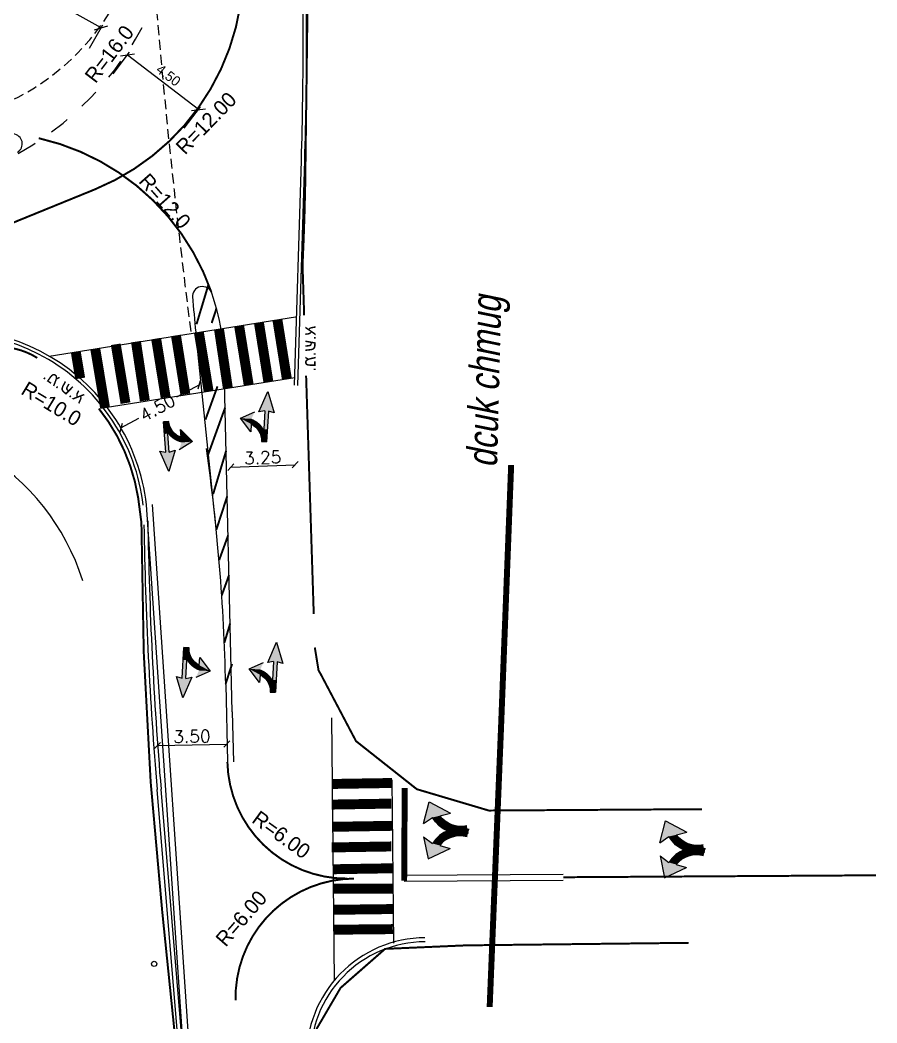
# Model space of a CAD drawing. Extents: x 183304 to 184528, y 666784 to 667526.
# Drawn here: x 184463.8 to 184506.8, y 667276.1 to 667326.5 of the extents above; entities that cross this region are included whole.
import ezdxf
from ezdxf.enums import TextEntityAlignment as Align

# ---------------------------------------------------------------- set-up
doc = ezdxf.new("R2010")
doc.units = 0
doc.linetypes.add('1-1', pattern=[2, 1, -1])
doc.linetypes.add('DASHED', pattern=[0.75, 0.5, -0.25])
for name, color, linetype in [('0-XREF', 7, 'Continuous'), ('1GADER-BETON', 9, 'Continuous'), ('818', 10, '1-1'), ('D-Cross', 151, 'Continuous'), ('D-D13', 7, 'Continuous'), ('D-Dim', 7, 'Continuous'), ('D-EV-INSIDE', 2, 'Continuous'), ('D-Kir-hd', 8, 'DASHED'), ('D-Nativ', 7, '1-1'), ('D-Road', 7, 'Continuous'), ('d-sdwlk', 7, 'Continuous'), ('D-SEVA', 7, 'Continuous'), ('D-TEXT', 7, 'Continuous'), ('nikuz', 150, 'Continuous'), ('TR-TXT', 2, 'Continuous'), ('TREE', 100, 'Continuous'), ('zeva', 7, 'Continuous')]:
    doc.layers.add(name, color=color, linetype=linetype)
doc.styles.add('0-Techno', font='0-techno')
doc.styles.add('DDIM', font='heb.shx')
doc.styles.add('MIR2', font='mirym.shx', dxfattribs={"width": 0.8, "oblique": 10})
doc.styles.add('oron', font='oron.shx')
doc.styles.add('r', font='romand')
doc.dimstyles.new('D-Dim250', dxfattribs={"dimtxt": 0.5, "dimasz": 0.5, "dimexe": 0.18, "dimexo": 0.0625, "dimgap": 0.2, "dimtad": 1, "dimtoh": 1, "dimzin": 0, "dimdsep": 46, "dimtxsty": 'oron', "dimblk": 'OBLIQUE', "dimcen": 0.09, "dimadec": 0, "dimazin": 0, "dimtfac": 1, "dimtofl": 0, "dimtmove": 0, "dimatfit": 3, "dimfxl": 1, "dimtolj": 1, "dimtzin": 0, "dimarcsym": 0})
doc.dimstyles.new('tik', dxfattribs={"dimscale": 1.25, "dimtxt": 0.5, "dimasz": 0.25, "dimexe": 0, "dimexo": 0, "dimgap": 0.09, "dimtad": 1, "dimzin": 0, "dimdsep": 46, "dimtxsty": 'r', "dimblk1": 'OBLIQUE', "dimblk2": 'OBLIQUE', "dimsah": 1, "dimcen": 0.09, "dimse1": 1, "dimse2": 1, "dimclrd": 256, "dimclrt": 256, "dimadec": 0, "dimazin": 0, "dimtfac": 1, "dimtix": 1, "dimtmove": 2, "dimatfit": 3, "dimldrblk": 'OBLIQUE', "dimfxl": 1, "dimtolj": 1, "dimtzin": 0, "dimarcsym": 0})

# ---------------------------------------------------------------- blocks, each defined once
blk = doc.blocks.new('_Oblique')
at = {"color": 0, "linetype": 'ByBlock', "lineweight": -2}
blk.add_line((-0.5, -0.5), (0.5, 0.5), dxfattribs=at)
blk = doc.blocks.new('*D238')
at = {"layer": 'D-Dim', "lineweight": -2, "transparency": 16777216}
blk.add_line((184474.349, 667304.014), (184477.597, 667304.138), dxfattribs=at)
at = {"layer": 'DEFPOINTS', "color": 0, "transparency": 16777216}
for p in [(184477.594, 667304.191), (184477.597, 667304.138), (184474.347, 667304.067)]:
    blk.add_point(p, dxfattribs=at)
at = {"layer": 'D-Dim', "lineweight": -2, "transparency": 16777216, "xscale": 0.3125, "yscale": 0.3125, "zscale": 0.3125}
for p, rotation in [((184474.349, 667304.014), 182.1906402230033), ((184477.597, 667304.138), 2.190640223003347)]:
    blk.add_blockref('_Oblique', p, dxfattribs=dict(at, rotation=rotation))
at = {"layer": 'D-Dim', "transparency": 16777216, "insert": (184475.956, 667304.5), "char_height": 0.625, "attachment_point": 5, "rotation": 2.1906, "style": 'r'}
blk.add_mtext('\\A1;3.25', dxfattribs=at)
blk = doc.blocks.new('dd-13srr')
at = {"layer": 'D-D13'}
for p, q in [((0, 0), (-0.55, -1.5)), ((0.55, -1.5), (0, 0)), ((-0.55, -1.5), (-0.125, -1.4)), ((-0.125, -1.4), (-0.125, -3.6)), ((0.125, -1.4), (0.55, -1.5)), ((0.125, -1.4), (0.125, -2.721)), ((1.85, -2.025), (0.85, -1.5)), ((1.05, -2.95), (1.85, -2.025)), ((1.05, -2.4), (1.05, -2.95)), ((0.25, -3.6), (-0.125, -3.6))]:
    blk.add_line(p, q, dxfattribs=at)
blk.add_arc((1.55, -3.6), 1.3, 112.61986, 180, dxfattribs=at)
for points in [[(-0.125, -1.4), (-0.55, -1.5), (0, 0)], [(-0.125, -1.4), (0, 0), (0.125, -1.4)], [(0.125, -1.4), (0.55, -1.5), (0, 0)], [(0.125, -1.4), (0.125, -2.721), (-0.125, -1.4)], [(-0.125, -3.6), (-0.125, -1.4), (0.125, -2.721)], [(0.612, -2.226), (0.874, -2.489), (0.733, -2.153)], [(0.733, -2.153), (0.984, -2.43), (0.89, -2.077)], [(0.874, -2.489), (0.733, -2.153), (0.984, -2.43)], [(1.05, -2.02), (0.85, -1.5), (1.85, -2.025)], [(0.89, -2.077), (1.05, -2.4), (0.968, -2.047)], [(0.984, -2.43), (0.89, -2.077), (1.05, -2.4)], [(0.968, -2.047), (1.05, -2.4), (1.05, -2.02)], [(1.05, -2.4), (1.85, -2.025), (1.05, -2.02)], [(1.05, -2.4), (1.05, -2.95), (1.85, -2.025)], [(-0.125, -3.066), (-0.125, -2.721), (0.125, -2.721)], [(-0.008, -2.99), (0.358, -3.082), (0.044, -2.872)], [(0, -2.893), (0.062, -2.837), (0.125, -2.721)], [(0.012, -2.942), (0, -2.893), (0.062, -2.837)], [(0.044, -2.872), (0.419, -2.96), (0.119, -2.736)], [(0.358, -3.082), (0.044, -2.872), (0.419, -2.96)], [(0.125, -2.721), (0.127, -2.723), (0.062, -2.837)], [(0.119, -2.736), (0.492, -2.844), (0.226, -2.582)], [(0.419, -2.96), (0.119, -2.736), (0.492, -2.844)], [(0.226, -2.582), (0.576, -2.739), (0.341, -2.451)], [(0.492, -2.844), (0.226, -2.582), (0.576, -2.739)], [(0.341, -2.451), (0.689, -2.626), (0.493, -2.312)], [(0.576, -2.739), (0.341, -2.451), (0.689, -2.626)], [(0.493, -2.312), (0.781, -2.552), (0.612, -2.226)], [(0.689, -2.626), (0.493, -2.312), (0.781, -2.552)], [(0.781, -2.552), (0.612, -2.226), (0.874, -2.489)], [(-0.125, -3.066), (0, -2.893), (0.012, -2.942)], [(-0.125, -3.066), (-0.046, -3.096), (0.012, -2.942)], [(-0.125, -3.066), (-0.046, -3.096), (-0.125, -3.264)], [(-0.096, -3.29), (-0.125, -3.264), (-0.046, -3.096)], [(-0.125, -3.375), (-0.096, -3.29), (-0.125, -3.264)], [(-0.125, -3.6), (-0.125, -3.375), (-0.096, -3.29)], [(-0.125, -3.6), (0.254, -3.501), (-0.119, -3.457)], [(0.25, -3.6), (-0.125, -3.6), (0.254, -3.501)], [(-0.119, -3.457), (0.266, -3.396), (-0.104, -3.339)], [(0.254, -3.501), (-0.119, -3.457), (0.266, -3.396)], [(-0.104, -3.339), (0.283, -3.309), (-0.084, -3.237)], [(0.266, -3.396), (-0.104, -3.339), (0.283, -3.309)], [(-0.084, -3.237), (0.31, -3.211), (-0.056, -3.129)], [(0.283, -3.309), (-0.084, -3.237), (0.31, -3.211)], [(-0.056, -3.129), (0.31, -3.211), (-0.008, -2.99)], [(0.31, -3.211), (-0.008, -2.99), (0.358, -3.082)]]:
    blk.add_solid(points, dxfattribs=at)
blk = doc.blocks.new('DD-13LL')
at = {"layer": 'D-D13'}
for p, q in [((0, 0), (-1, -0.525)), ((0, 0), (-0.2, -0.52)), ((-1, -0.525), (-0.2, -1.45)), ((-0.2, -0.9), (-0.2, -1.45))]:
    blk.add_line(p, q, dxfattribs=at)
for centre, radius, end in [((-0.675, -2.1), 1.65, 73.269), ((-0.7, -2.1), 1.3, 67.3801)]:
    blk.add_arc(centre, radius, 0, end, dxfattribs=at)
for points in [[(-0.2, -0.52), (0, 0), (-1, -0.525)], [(-0.2, -0.9), (-1, -0.525), (-0.2, -0.52)], [(-0.2, -0.9), (-0.2, -1.45), (-1, -0.525)], [(-0.118, -0.547), (-0.2, -0.9), (-0.2, -0.52)], [(-0.04, -0.577), (-0.2, -0.9), (-0.118, -0.547)], [(-0.134, -0.93), (-0.04, -0.577), (-0.2, -0.9)], [(0.117, -0.653), (-0.134, -0.93), (-0.04, -0.577)], [(-0.024, -0.989), (0.117, -0.653), (-0.134, -0.93)], [(0.238, -0.726), (-0.024, -0.989), (0.117, -0.653)], [(0.069, -1.052), (0.238, -0.726), (-0.024, -0.989)], [(0.357, -0.812), (0.069, -1.052), (0.238, -0.726)], [(0.161, -1.126), (0.357, -0.812), (0.069, -1.052)], [(0.509, -0.951), (0.161, -1.126), (0.357, -0.812)], [(0.274, -1.239), (0.509, -0.951), (0.161, -1.126)], [(0.624, -1.082), (0.274, -1.239), (0.509, -0.951)], [(0.358, -1.344), (0.624, -1.082), (0.274, -1.239)], [(0.731, -1.236), (0.358, -1.344), (0.624, -1.082)], [(0.431, -1.46), (0.731, -1.236), (0.358, -1.344)], [(0.806, -1.372), (0.431, -1.46), (0.731, -1.236)], [(0.492, -1.582), (0.806, -1.372), (0.431, -1.46)], [(0.858, -1.49), (0.492, -1.582), (0.806, -1.372)], [(0.54, -1.711), (0.858, -1.49), (0.492, -1.582)], [(0.906, -1.629), (0.54, -1.711), (0.858, -1.49)], [(0.934, -1.737), (0.54, -1.711), (0.906, -1.629)], [(0.567, -1.809), (0.934, -1.737), (0.54, -1.711)], [(0.954, -1.839), (0.567, -1.809), (0.934, -1.737)], [(0.584, -1.896), (0.954, -1.839), (0.567, -1.809)], [(0.969, -1.957), (0.584, -1.896), (0.954, -1.839)], [(0.596, -2.001), (0.969, -1.957), (0.584, -1.896)], [(0.975, -2.1), (0.596, -2.001), (0.969, -1.957)], [(0.6, -2.1), (0.975, -2.1), (0.596, -2.001)]]:
    blk.add_solid(points, dxfattribs=at)
blk = doc.blocks.new('*D240')
at = {"layer": 'D-Dim', "lineweight": -2, "transparency": 16777216}
for p, q in [((184472.771, 667308.166), (184471.616, 667307.53)), ((184468.829, 667305.996), (184469.724, 667306.489))]:
    blk.add_line(p, q, dxfattribs=at)
at = {"layer": 'DEFPOINTS', "color": 0, "transparency": 16777216}
for p in [(184472.888, 667307.953), (184468.829, 667305.996), (184468.945, 667305.784)]:
    blk.add_point(p, dxfattribs=at)
at = {"layer": 'D-Dim', "lineweight": -2, "transparency": 16777216, "xscale": 0.3125, "yscale": 0.3125, "zscale": 0.3125}
for p, rotation in [((184472.771, 667308.166), 28.82183572074558), ((184468.829, 667305.996), 208.8218357207456)]:
    blk.add_blockref('_Oblique', p, dxfattribs=dict(at, rotation=rotation))
at = {"layer": 'D-Dim', "transparency": 16777216, "insert": (184470.67, 667307.009), "char_height": 0.625, "attachment_point": 5, "rotation": 28.8218, "style": 'r'}
blk.add_mtext('\\A1;4.50', dxfattribs=at)
blk = doc.blocks.new('*D260')
at = {"layer": 'D-Dim', "lineweight": -2, "transparency": 16777216}
blk.add_line((184470.66, 667290.012), (184474.159, 667290.088), dxfattribs=at)
at = {"layer": 'DEFPOINTS', "color": 0, "transparency": 16777216}
for p in [(184474.159, 667290.088), (184470.67, 667289.544), (184474.169, 667289.62)]:
    blk.add_point(p, dxfattribs=at)
at = {"layer": 'D-Dim', "lineweight": -2, "transparency": 16777216, "xscale": 0.3125, "yscale": 0.3125, "zscale": 0.3125}
for p, rotation in [((184470.66, 667290.012), 181.2467525805039), ((184474.159, 667290.088), 1.246752580503943)]:
    blk.add_blockref('_Oblique', p, dxfattribs=dict(at, rotation=rotation))
at = {"layer": 'D-Dim', "transparency": 16777216, "insert": (184472.4, 667290.475), "char_height": 0.625, "attachment_point": 5, "rotation": 1.2468, "style": 'r'}
blk.add_mtext('\\A1;3.50', dxfattribs=at)
blk = doc.blocks.new('*D303')
at = {"layer": 'D-Dim', "color": 0, "lineweight": -2, "transparency": 16777216}
for p, q in [((184463.324, 667327.276), (184463.988, 667328.466)), ((184467.831, 667326.116), (184463.9, 667328.309)), ((184467.255, 667325.083), (184467.918, 667326.273))]:
    blk.add_line(p, q, dxfattribs=at)
at = {"layer": 'DEFPOINTS', "color": 0, "transparency": 16777216}
for p in [(184463.9, 667328.309), (184463.294, 667327.222), (184467.224, 667325.029)]:
    blk.add_point(p, dxfattribs=at)
at = {"layer": 'D-Dim', "color": 0, "lineweight": -2, "transparency": 16777216, "xscale": 0.5, "yscale": 0.5, "zscale": 0.5}
for p, rotation in [((184463.9, 667328.309), 150.8408650193427), ((184467.831, 667326.116), 330.8408650193427)]:
    blk.add_blockref('_Oblique', p, dxfattribs=dict(at, rotation=rotation))
at = {"layer": 'D-Dim', "color": 0, "transparency": 16777216, "insert": (184466.085, 667327.605), "char_height": 0.5, "attachment_point": 5, "rotation": 330.8409, "style": 'oron'}
blk.add_mtext('\\A1;4.50', dxfattribs=at)
blk = doc.blocks.new('*D311')
at = {"layer": 'D-Dim', "color": 0, "lineweight": -2, "transparency": 16777216}
for p, q in [((184468.436, 667323.801), (184469.265, 667324.882)), ((184472.727, 667322.001), (184469.155, 667324.74)), ((184472.008, 667321.063), (184472.836, 667322.143))]:
    blk.add_line(p, q, dxfattribs=at)
at = {"layer": 'DEFPOINTS', "color": 0, "transparency": 16777216}
for p in [(184469.155, 667324.74), (184468.398, 667323.752), (184471.97, 667321.013)]:
    blk.add_point(p, dxfattribs=at)
at = {"layer": 'D-Dim', "color": 0, "lineweight": -2, "transparency": 16777216, "xscale": 0.5, "yscale": 0.5, "zscale": 0.5}
for p, rotation in [((184469.155, 667324.74), 142.517616513109), ((184472.727, 667322.001), 322.517616513109)]:
    blk.add_blockref('_Oblique', p, dxfattribs=dict(at, rotation=rotation))
at = {"layer": 'D-Dim', "color": 0, "transparency": 16777216, "insert": (184471.215, 667323.727), "char_height": 0.5, "attachment_point": 5, "rotation": 322.5176, "style": 'oron'}
blk.add_mtext('\\A1;4.50', dxfattribs=at)

msp = doc.modelspace()

# ---------------------------------------------------------------- linework, layer by layer
at = {"layer": '0-XREF', "const_width": 0.3}
msp.add_lwpolyline([(184488.452, 667304.126), (184487.939, 667290.828), (184487.371, 667276.867)], dxfattribs=at)
at = {"layer": '1GADER-BETON'}
msp.add_arc((184455.758, 667294.784), 11.69, 17.4923, 99.5905, dxfattribs=at)
at = {"layer": '818', "const_width": 0.1}
for points in [[(184478.094, 667318.177), (184478.307, 667334.679), (184477.528, 667351.256), (184477.26, 667358.778)], [(184478.139, 667308.625), (184478.524, 667296.631)], [(184478.578, 667294.948), (184478.765, 667293.796), (184478.86, 667293.634), (184480.649, 667290.238), (184483.707, 667287.82), (184487.324, 667286.747), (184498.042, 667286.814)], [(184497.377, 667280.092), (184486.191, 667279.965), (184482.112, 667279.788), (184479.871, 667277.824), (184478.665, 667275.761), (184478.61, 667273.461), (184478.624, 667273.237), (184478.838, 667263.785), (184479.176, 667247.753), (184479.561, 667229.124)]]:
    msp.add_lwpolyline(points, dxfattribs=at)
for points in [[(184478.094, 667318.177, -0.006949), (184477.961, 667314.17), (184478.042, 667311.648)], [(184464.621, 667309.51, 0.152439), (184462.596, 667310.055)], [(184469.694, 667302.477, 0.129482), (184467.715, 667306.965, 0.129482)], [(184469.694, 667302.477), (184469.858, 667301.22, 0.026661), (184470.903, 667281.681), (184471.85, 667272.421), (184469.954, 667270.543)]]:
    msp.add_lwpolyline(points, format="xyb", dxfattribs=at)
at = {"layer": 'D-Cross', "ltscale": 0.5, "const_width": 0.5}
for points in [[(184476.696, 667311.431), (184477.17, 667308.469)], [(184473.76, 667310.948), (184474.206, 667307.981)], [(184474.774, 667311.103), (184475.255, 667308.142)], [(184475.77, 667311.263), (184476.244, 667308.3)], [(184470.597, 667310.483), (184471.078, 667307.522)], [(184471.593, 667310.643), (184472.067, 667307.68)], [(184472.744, 667310.817), (184473.234, 667307.857)], [(184467.536, 667309.971), (184468.027, 667307.011)], [(184468.567, 667310.197), (184469.057, 667307.238)], [(184469.583, 667310.328), (184470.029, 667307.362)], [(184466.554, 667309.83), (184466.778, 667308.481)], [(184482.469, 667288.132), (184479.437, 667288.083)], [(184482.422, 667287.095), (184479.423, 667287.046)], [(184482.472, 667285.977), (184479.44, 667285.928)], [(184482.425, 667284.94), (184479.425, 667284.891)], [(184482.506, 667283.842), (184479.507, 667283.793)], [(184482.486, 667282.817), (184479.486, 667282.814)], [(184482.49, 667281.791), (184479.49, 667281.753)], [(184482.501, 667280.782), (184479.501, 667280.751)]]:
    msp.add_lwpolyline(points, dxfattribs=at)
at = {"layer": 'D-EV-INSIDE'}
for p, q in [((184477.724, 667308.13), (184478.071, 667319.438)), ((184471.928, 667272.363), (184470.644, 667287.809))]:
    msp.add_line(p, q, dxfattribs=at)
for centre, radius, start, end in [((184277.995, 667325.577), 200.17, 358.24239, 1.84167), ((184460.184, 667300.963), 9.83, 6.664, 112.1661), ((184670.156, 667304.395), 200.2, 180.93645, 184.7523), ((184484.156, 667274.347), 5.8, 90.3577, 181.2468)]:
    msp.add_arc(centre, radius, start, end, dxfattribs=at)
at = {"layer": 'D-Kir-hd'}
for centre, radius, start, end in [((184458.103, 667333.263), 12, 293.0636, 3.886), ((184869.156, 667361.185), 400, 184.47324, 187.23893)]:
    msp.add_arc(centre, radius, start, end, dxfattribs=at)
at = {"layer": 'D-Nativ', "const_width": 0.1}
for points in [[(184457.592, 667323.264, 0.309447), (184466.708, 667337.547)], [(184466.834, 667317.71), (184467.505, 667317.983, 0.313743), (184474.971, 667329.482)], [(184473.374, 667312.829, 0.258384), (184464.693, 667320.564)], [(184474.181, 667289.192, 0.409676), (184480.217, 667283.323)], [(184480.553, 667283.325, 0.418766), (184474.592, 667277.195)]]:
    msp.add_lwpolyline(points, format="xyb", dxfattribs=at)
msp.add_lwpolyline([(184460.642, 667315.187), (184466.834, 667317.71)], dxfattribs=at)
at = {"layer": 'D-Nativ', "ltscale": 2, "const_width": 0.1}
msp.add_lwpolyline([(184491.071, 667283.391), (184506.796, 667283.489)], dxfattribs=at)
at = {"layer": 'D-Nativ'}
msp.add_arc((184455.825, 667333.741), 16, 292.1661, 346.1359, dxfattribs=at)
at = {"layer": 'D-Road'}
msp.add_line((184477.554, 667308.135), (184477.901, 667319.443), dxfattribs=at)
at = {"layer": 'D-Road', "ltscale": 0.1}
msp.add_line((184472.135, 667272.29), (184470.844, 667287.826), dxfattribs=at)
at = {"layer": 'D-Road'}
for centre, radius, start, end in [((184277.995, 667325.577), 200, 358.24239, 1.84167), ((184463.364, 667320.283), 0.5, 301.2024, 83.4365), ((184460.184, 667300.963), 10, 6.664, 112.1661), ((184670.156, 667304.395), 200, 180.88332, 184.7523), ((184484.156, 667274.347), 6, 90.3577, 181.2468)]:
    msp.add_arc(centre, radius, start, end, dxfattribs=at)
at = {"layer": 'd-sdwlk'}
for p, q in [((184465.216, 667309.605), (184477.613, 667311.58)), ((184467.819, 667306.982), (184477.566, 667308.534)), ((184479.418, 667291.404), (184479.549, 667278.192)), ((184482.449, 667288.294), (184482.531, 667280.082))]:
    msp.add_line(p, q, dxfattribs=at)
at = {"layer": 'D-SEVA'}
for p, q in [((184473.586, 667301.226), (184472.592, 667310.808)), ((184474.426, 667291.703), (184474.037, 667308.304)), ((184474.096, 667293.084), (184474.181, 667289.192)), ((184474.426, 667291.703), (184474.481, 667289.199)), ((184483.071, 667283.491), (184491.07, 667283.541)), ((184483.073, 667283.191), (184491.072, 667283.241))]:
    msp.add_line(p, q, dxfattribs=at)
at = {"layer": 'D-SEVA', "const_width": 0.3, "flags": 128}
msp.add_lwpolyline([(184483.071, 667283.214), (184483.099, 667287.883)], dxfattribs=at)
at = {"layer": 'D-SEVA'}
for centre, radius, start, end in [((184472.924, 667312.601), 0.5, 18.9893, 184.9156), ((184572.058, 667321.127), 100, 184.88914, 185.92252), ((184374.12, 667290.908), 100, 1.24675, 8.07994)]:
    msp.add_arc(centre, radius, start, end, dxfattribs=at)
at = {"layer": 'D-SEVA', "ltscale": 0.5}
msp.add_arc((184462.05, 667308.859), 12, 357.349, 18.9893, dxfattribs=at)
at = {"layer": 'nikuz', "ltscale": 0.1}
for points in [[(184473.012, 667234.863), (184472.138, 667272.177), (184470.117, 667302.124)], [(184473.312, 667234.87), (184472.437, 667272.191), (184470.416, 667302.144)]]:
    msp.add_lwpolyline(points, dxfattribs=at)
at = {"layer": 'TREE'}
msp.add_circle((184470.5, 667279.033), 0.132, dxfattribs=at)
at = {"layer": 'zeva', "const_width": 0.1}
for points in [[(184473.232, 667313.212), (184472.63, 667311.207)], [(184473.631, 667312.001), (184473.392, 667311.264)], [(184473.684, 667308.082), (184473.079, 667306.41)], [(184474.067, 667307.011), (184473.205, 667304.628)], [(184474.118, 667304.841), (184473.461, 667302.652)], [(184474.172, 667302.553), (184473.623, 667300.863)], [(184474.218, 667300.587), (184473.77, 667299.349)], [(184474.265, 667298.587), (184473.896, 667297.567)], [(184474.322, 667296.157), (184474.028, 667295.18)], [(184474.416, 667294.116), (184474.095, 667293.126)]]:
    msp.add_lwpolyline(points, dxfattribs=at)

# ---------------------------------------------------------------- block references
at = {"layer": 'D-Dim', "ltscale": 0.5, "xscale": -1, "rotation": 103.0385248732407}
for p in [(184484.036, 667286.086), (184495.927, 667285.129)]:
    msp.add_blockref('DD-13LL', p, dxfattribs=at)
at = {"layer": 'D-Dim', "ltscale": 0.5, "rotation": 73.89569926158393}
for p in [(184484.048, 667285.43), (184495.939, 667284.473)]:
    msp.add_blockref('DD-13LL', p, dxfattribs=at)
at = {"layer": 'D-Road', "ltscale": 0.5, "yscale": 0.7}
for p, xscale, rotation in [((184476.209, 667307.819), -0.7000000000000002, 356.7986778375823), ((184471.242, 667303.795), -0.7000000000000003, 184.2347794804035), ((184476.65, 667295.214), -0.7000000000000002, 356.7986778375823), ((184471.942, 667292.42), -0.7000000000000003, 176.7986778375823)]:
    msp.add_blockref('dd-13srr', p, dxfattribs=dict(at, xscale=xscale, rotation=rotation))

# ---------------------------------------------------------------- texts
at = {"layer": 'D-Dim', "style": 'DDIM'}
for s, rotation, p in [('R=16.0', 52.6323, (184467.548, 667323.278)), ('R=12.00', 46.0388, (184472.052, 667319.687)), ('R=12.0', 311.5089, (184469.679, 667318.373)), ('R=10.0', 328.7664, (184463.745, 667307.729)), ('R=6.00', 324.0198, (184475.357, 667286.186)), ('R=6.00', 49.0482, (184474.091, 667279.845))]:
    msp.add_text(s, height=0.75, rotation=rotation, dxfattribs=at).set_placement(p)
at = {"layer": 'D-TEXT', "style": 'MIR2', "oblique": 10, "width": 0.8}
msp.add_text('dcuk chmug', height=1.5, rotation=88.5067, dxfattribs=at).set_placement((184487.738, 667303.989))
at = {"layer": 'TR-TXT', "style": '0-Techno', "text_generation_flag": 2}
for rotation, p in [(89.7356, (184478.615, 667308.824)), (325.1771, (184464.862, 667308.506))]:
    msp.add_text('א.ש.מ.', height=0.6, rotation=rotation, dxfattribs=at).set_placement(p, align=Align.RIGHT)

# ---------------------------------------------------------------- dimensions: what is measured, and where the dimension line sits
at = {"layer": 'D-Dim'}
for p1, p2, distance, dimstyle, picture, middle in [((184467.224, 667325.029), (184463.294, 667327.222), -1.245, 'D-Dim250', '*D303', (184466.085, 667327.605)), ((184471.97, 667321.013), (184468.398, 667323.752), -1.245, 'D-Dim250', '*D311', (184471.215, 667323.727)), ((184474.347, 667304.067), (184477.594, 667304.191), -0.053, 'tik', '*D238', (184475.956, 667304.5)), ((184470.67, 667289.544), (184474.169, 667289.62), 0.468, 'tik', '*D260', (184472.4, 667290.475))]:
    dim = msp.add_aligned_dim(p1=p1, p2=p2, distance=distance, dimstyle=dimstyle, dxfattribs=at)
    dim.commit()
    dim.dimension.update_dxf_attribs({"geometry": picture, "text_midpoint": middle})
dim = msp.add_linear_dim(base=(184468.829, 667305.996), p1=(184472.888, 667307.953), p2=(184468.945, 667305.784), angle=208.8218, dimstyle='tik', dxfattribs=at)
dim.commit()
dim.dimension.update_dxf_attribs({"geometry": '*D240', "text_midpoint": (184470.67, 667307.009), "dimtype": 161})

doc.saveas('drawing.dxf')
